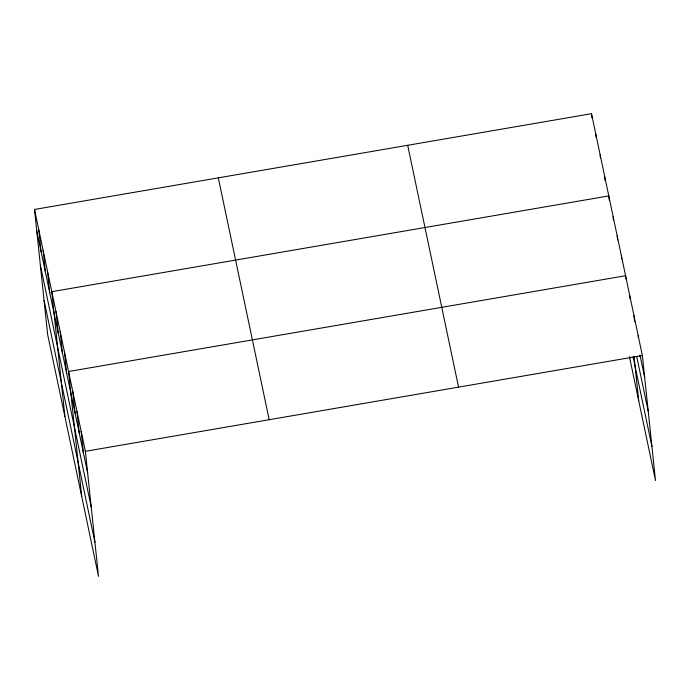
<?xml version="1.0" encoding="UTF-8"?>
<svg xmlns="http://www.w3.org/2000/svg" width="690" height="690" viewBox="0 0 690 690"><rect width="100%" height="100%" fill="white"/><g stroke="black" fill="none" stroke-linecap="round" stroke-linejoin="round"><path stroke-width="1.03" d="M34.5 209.458L85.37 451.312L98.506 576.314L47.636 334.469L34.5 209.458L591.494 113.686L642.364 355.531L655.5 480.542L629.435 356.627M85.37 451.312L642.364 355.531M640.001 355.186L644.641 377.24M636.741 356.721L648.229 411.326M633.144 357.187L651.921 446.447M407.687 145.288L458.557 387.142M218.307 177.856L269.178 419.701M36.786 231.167L87.647 473.021M40.365 265.253L91.235 507.107M44.056 300.374L94.918 542.228M638.164 335.582L638.379 337.652M640.225 355.221L640.449 357.291M633.972 315.632L634.619 321.833M629.772 295.674L630.099 298.779M625.899 278.829L625.58 275.724L68.577 371.505L81.722 496.507M634.05 356.307L638.716 400.726M621.38 255.774L621.707 258.871M617.179 235.816L617.619 239.956M613.091 216.901L613.419 219.998M609.227 200.048L608.787 195.917L51.793 291.689L64.929 416.691M604.466 175.355L605.009 180.53M600.145 154.802L600.473 157.898M595.815 134.239L596.143 137.345M591.494 113.686L591.934 117.817M81.17 431.362L83.456 453.063M76.969 411.404L79.255 433.113M72.778 391.454L75.055 413.163M64.386 351.546L66.663 373.255M60.185 331.597L62.471 353.306M55.994 311.639L58.271 333.348M47.472 271.136L49.749 292.845M43.151 250.573L45.428 272.283M38.821 230.02L41.107 251.729"/></g></svg>
